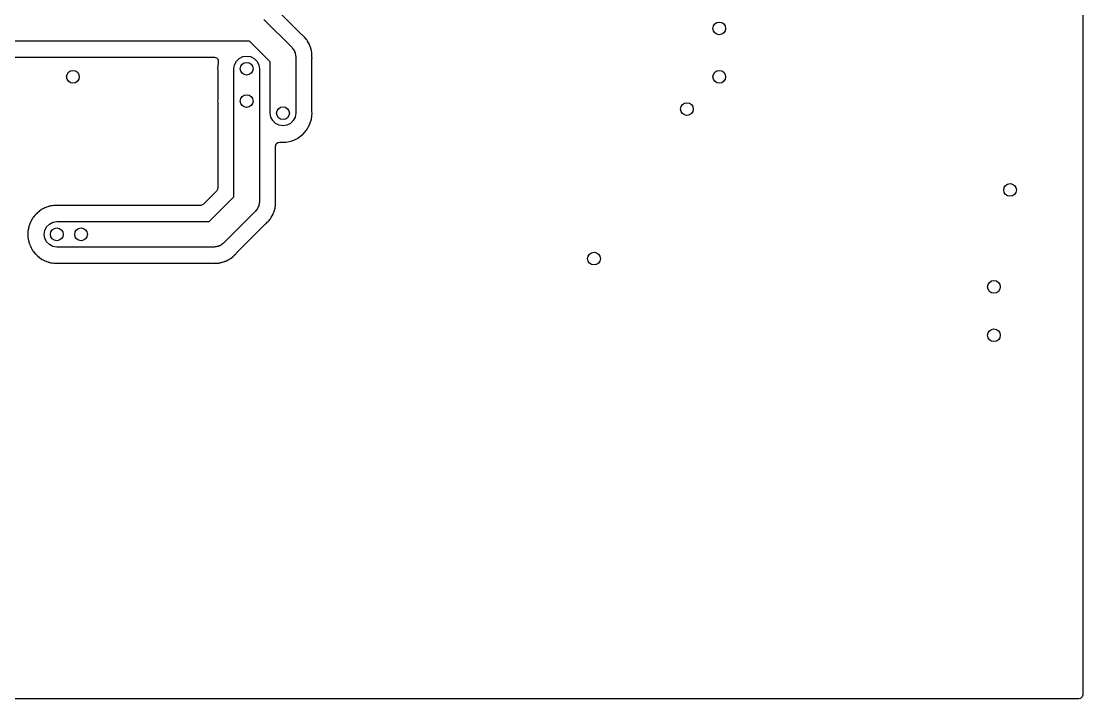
# Model space of a CAD drawing. Extents: x 0.02 to 3.56, y 0.02 to 1.96.
# Drawn here: x 2.247 to 3.562, y 0.018 to 0.857 of the extents above; entities that cross this region are included whole.
import ezdxf

# ---------------------------------------------------------------- set-up
doc = ezdxf.new("R2010")
doc.units = 0
doc.header["$MEASUREMENT"] = 0
doc.layers.add('BLACK', color=7, linetype='CONTINUOUS')

msp = doc.modelspace()

# ---------------------------------------------------------------- linework, layer by layer
at = {"layer": 'BLACK', "linetype": 'CONTINUOUS'}
for p, q in [((3.56154, 1.95276), (3.56154, 0.022677)), ((2.59456, 0.840274), (2.56409, 0.870742)), ((2.54767, 0.858852), (2.58267, 0.823852)), ((2.53001, 0.831969), (2.03654, 0.831969)), ((2.55579, 0.806193), (2.53001, 0.831969)), ((2.59515, 0.839768), (2.59456, 0.840274)), ((2.59539, 0.839596), (2.59515, 0.839768)), ((2.5956, 0.839443), (2.59539, 0.839596)), ((2.59539, 0.839596), (2.59539, 0.839596)), ((2.59577, 0.83925), (2.5956, 0.839443)), ((2.5974, 0.837444), (2.59577, 0.83925)), ((2.59577, 0.83925), (2.59577, 0.83925)), ((2.59758, 0.837256), (2.5974, 0.837444)), ((2.59815, 0.836684), (2.59758, 0.837256)), ((2.59841, 0.836366), (2.59815, 0.836684)), ((2.59866, 0.836054), (2.59841, 0.836366)), ((2.59883, 0.835857), (2.59866, 0.836054)), ((2.60063, 0.833856), (2.59883, 0.835857)), ((2.60076, 0.833631), (2.60063, 0.833856)), ((2.60091, 0.833376), (2.60076, 0.833631)), ((2.60076, 0.833631), (2.60076, 0.833631)), ((2.60135, 0.832735), (2.60091, 0.833376)), ((2.60153, 0.832506), (2.60135, 0.832735)), ((2.6017, 0.832304), (2.60153, 0.832506)), ((2.60153, 0.832506), (2.60153, 0.832506)), ((2.60182, 0.832073), (2.6017, 0.832304)), ((2.60292, 0.829905), (2.60182, 0.832073)), ((2.60304, 0.829677), (2.60292, 0.829905)), ((2.60426, 0.82757), (2.60304, 0.829677)), ((2.58267, 0.823852), (2.5834, 0.822849)), ((2.5834, 0.822849), (2.58428, 0.821973)), ((2.58428, 0.821973), (2.58484, 0.820869)), ((2.58484, 0.820869), (2.58557, 0.819866)), ((2.58557, 0.819866), (2.58595, 0.818687)), ((2.58595, 0.818687), (2.58651, 0.817583)), ((2.58651, 0.817583), (2.58671, 0.816359)), ((2.58671, 0.816359), (2.58709, 0.81518)), ((2.58709, 0.81518), (2.58709, 0.813941)), ((2.60439, 0.827345), (2.60426, 0.82757)), ((2.60426, 0.82757), (2.60426, 0.82757)), ((2.60447, 0.827098), (2.60439, 0.827345)), ((2.60456, 0.826818), (2.60447, 0.827098)), ((2.60447, 0.827098), (2.60447, 0.827098)), ((2.60486, 0.826099), (2.60456, 0.826818)), ((2.60511, 0.825605), (2.60486, 0.826099)), ((2.60518, 0.825354), (2.60511, 0.825605)), ((2.60581, 0.823004), (2.60518, 0.825354)), ((2.60518, 0.825354), (2.60518, 0.825354)), ((2.60588, 0.822755), (2.60581, 0.823004)), ((2.60671, 0.820194), (2.60588, 0.822755)), ((2.60674, 0.819935), (2.60671, 0.820194)), ((2.60677, 0.819643), (2.60674, 0.819935)), ((2.60674, 0.819935), (2.60674, 0.819935)), ((2.60691, 0.818878), (2.60677, 0.819643)), ((2.60706, 0.818343), (2.60691, 0.818878)), ((2.60707, 0.818083), (2.60706, 0.818343)), ((2.6072, 0.815654), (2.60707, 0.818083)), ((2.60707, 0.818083), (2.60707, 0.818083)), ((2.60722, 0.815395), (2.6072, 0.815654)), ((2.6073, 0.814589), (2.60722, 0.815395)), ((2.03466, 0.811949), (2.48672, 0.811949)), ((2.48672, 0.811949), (2.48941, 0.811161)), ((2.48941, 0.811161), (2.49124, 0.809049)), ((2.49136, 0.805194), (2.49057, 0.797717)), ((2.49124, 0.809049), (2.49143, 0.805709)), ((2.49144, 0.805456), (2.49136, 0.805194)), ((2.49143, 0.805709), (2.49149, 0.805695)), ((2.49149, 0.805695), (2.49144, 0.805462)), ((2.49144, 0.805462), (2.49144, 0.805456)), ((2.51079, 0.797717), (2.51156, 0.802583)), ((2.51156, 0.802583), (2.5138, 0.806973)), ((2.5138, 0.806973), (2.51728, 0.810457)), ((2.51728, 0.810457), (2.52167, 0.812694)), ((2.52167, 0.812694), (2.52654, 0.813465)), ((2.52654, 0.813465), (2.5314, 0.812694)), ((2.5314, 0.812694), (2.53579, 0.810457)), ((2.53579, 0.810457), (2.53928, 0.806973)), ((2.53928, 0.806973), (2.54151, 0.802583)), ((2.54151, 0.802583), (2.54228, 0.797717)), ((2.55579, 0.742717), (2.55579, 0.806193)), ((2.58709, 0.813941), (2.58728, 0.812717)), ((2.58728, 0.812717), (2.58728, 0.742717)), ((2.6073, 0.813779), (2.6073, 0.814589)), ((2.60731, 0.81352), (2.6073, 0.813779)), ((2.6073, 0.809512), (2.60736, 0.810288)), ((2.6073, 0.74485), (2.6073, 0.809512)), ((2.60739, 0.811949), (2.60731, 0.81352)), ((2.60736, 0.810288), (2.60741, 0.810578)), ((2.60745, 0.810834), (2.60739, 0.811949)), ((2.60741, 0.810578), (2.60745, 0.810834)), ((2.49057, 0.797717), (2.4906, 0.797458)), ((2.4906, 0.797458), (2.49074, 0.796102)), ((2.49074, 0.796102), (2.49077, 0.795584)), ((2.49077, 0.795584), (2.49077, 0.75985)), ((2.51079, 0.63924), (2.51079, 0.797717)), ((2.54228, 0.797717), (2.54228, 0.632717)), ((2.49074, 0.759331), (2.49057, 0.757717)), ((2.49057, 0.757717), (2.4906, 0.757458)), ((2.4906, 0.757458), (2.49074, 0.756102)), ((2.49077, 0.75985), (2.49074, 0.759331)), ((2.49074, 0.756102), (2.49077, 0.755583)), ((2.49077, 0.755583), (2.49077, 0.702042)), ((2.55656, 0.73785), (2.55579, 0.742717)), ((2.55879, 0.73346), (2.55656, 0.73785)), ((2.58651, 0.73785), (2.58428, 0.73346)), ((2.58728, 0.742717), (2.58651, 0.73785)), ((2.60671, 0.735239), (2.6075, 0.742717)), ((2.60733, 0.744331), (2.6073, 0.74485)), ((2.6075, 0.742717), (2.60733, 0.744331)), ((2.56228, 0.729976), (2.55879, 0.73346)), ((2.56667, 0.727739), (2.56228, 0.729976)), ((2.57154, 0.726969), (2.56667, 0.727739)), ((2.5764, 0.727739), (2.57154, 0.726969)), ((2.58079, 0.729976), (2.5764, 0.727739)), ((2.58428, 0.73346), (2.58079, 0.729976)), ((2.60063, 0.721577), (2.60439, 0.728088)), ((2.60439, 0.728088), (2.60671, 0.735239)), ((2.58289, 0.708618), (2.58928, 0.711465)), ((2.58928, 0.711465), (2.58952, 0.71157)), ((2.58928, 0.711465), (2.58928, 0.711465)), ((2.58952, 0.71157), (2.58973, 0.711723)), ((2.58973, 0.711723), (2.59539, 0.715837)), ((2.59539, 0.715837), (2.5956, 0.71599)), ((2.59539, 0.715837), (2.59539, 0.715837)), ((2.5956, 0.71599), (2.60063, 0.721577)), ((2.49077, 0.702042), (2.49077, 0.649587)), ((2.5623, 0.702042), (2.56309, 0.704724)), ((2.5623, 0.635921), (2.5623, 0.702042)), ((2.56309, 0.704724), (2.5652, 0.706555)), ((2.5652, 0.706555), (2.56771, 0.706963)), ((2.56771, 0.706963), (2.56778, 0.706949)), ((2.56778, 0.706949), (2.57529, 0.706949)), ((2.57529, 0.706949), (2.57555, 0.707003)), ((2.57555, 0.707003), (2.57897, 0.707731)), ((2.57555, 0.707003), (2.57555, 0.707003)), ((2.57897, 0.707731), (2.58265, 0.708512)), ((2.58265, 0.708512), (2.58289, 0.708618)), ((2.48931, 0.646079), (2.47317, 0.629937)), ((2.49077, 0.649587), (2.48931, 0.646079)), ((2.48001, 0.608465), (2.51079, 0.63924)), ((2.54228, 0.632717), (2.54209, 0.631492)), ((2.54209, 0.631492), (2.54209, 0.630253)), ((2.56229, 0.630715), (2.5623, 0.630844)), ((2.56236, 0.635145), (2.5623, 0.635921)), ((2.5623, 0.631654), (2.56231, 0.631913)), ((2.5623, 0.630844), (2.5623, 0.631654)), ((2.56231, 0.631913), (2.56244, 0.634339)), ((2.56245, 0.634599), (2.56236, 0.635145)), ((2.56244, 0.634339), (2.56245, 0.634599)), ((2.56244, 0.634339), (2.56244, 0.634339)), ((2.26602, 0.617869), (2.26481, 0.616782)), ((2.26638, 0.618236), (2.26602, 0.617869)), ((2.2673, 0.61925), (2.26638, 0.618236)), ((2.26747, 0.619443), (2.2673, 0.61925)), ((2.2673, 0.61925), (2.2673, 0.61925)), ((2.26879, 0.620399), (2.26747, 0.619443)), ((2.26919, 0.620725), (2.26879, 0.620399)), ((2.2702, 0.621638), (2.26919, 0.620725)), ((2.2704, 0.621812), (2.2702, 0.621638)), ((2.2702, 0.621638), (2.2702, 0.621638)), ((2.2718, 0.622625), (2.2704, 0.621812)), ((2.27224, 0.622908), (2.2718, 0.622625)), ((2.27355, 0.623863), (2.27224, 0.622908)), ((2.27504, 0.624524), (2.27355, 0.623863)), ((2.2755, 0.624759), (2.27504, 0.624524)), ((2.27668, 0.625442), (2.2755, 0.624759)), ((2.27691, 0.625572), (2.27668, 0.625442)), ((2.27668, 0.625442), (2.27668, 0.625442)), ((2.27845, 0.626074), (2.27691, 0.625572)), ((2.27894, 0.62626), (2.27845, 0.626074)), ((2.28042, 0.626921), (2.27894, 0.62626)), ((2.28122, 0.62709), (2.28042, 0.626921)), ((2.28201, 0.627259), (2.28122, 0.62709)), ((2.28251, 0.627393), (2.28201, 0.627259)), ((2.28381, 0.627815), (2.28251, 0.627393)), ((2.28406, 0.627895), (2.28381, 0.627815)), ((2.28381, 0.627815), (2.28381, 0.627815)), ((2.28432, 0.627922), (2.28406, 0.627895)), ((2.28486, 0.62798), (2.28432, 0.627922)), ((2.28432, 0.627922), (2.28432, 0.627922)), ((2.28567, 0.628065), (2.28486, 0.62798)), ((2.28619, 0.628146), (2.28567, 0.628065)), ((2.28778, 0.628484), (2.28619, 0.628146)), ((2.28966, 0.628484), (2.28778, 0.628484)), ((2.46967, 0.628484), (2.28966, 0.628484)), ((2.28966, 0.628484), (2.28966, 0.628484)), ((2.28966, 0.628484), (2.28966, 0.628484)), ((2.47317, 0.629937), (2.46967, 0.628484)), ((2.53767, 0.621581), (2.49767, 0.581581)), ((2.5384, 0.622584), (2.53767, 0.621581)), ((2.53928, 0.62346), (2.5384, 0.622584)), ((2.53984, 0.624564), (2.53928, 0.62346)), ((2.54057, 0.625567), (2.53984, 0.624564)), ((2.54095, 0.626746), (2.54057, 0.625567)), ((2.54151, 0.62785), (2.54095, 0.626746)), ((2.54171, 0.629074), (2.54151, 0.62785)), ((2.54209, 0.630253), (2.54171, 0.629074)), ((2.55804, 0.615756), (2.55926, 0.617863)), ((2.55926, 0.617863), (2.55939, 0.618088)), ((2.55926, 0.617863), (2.55926, 0.617863)), ((2.55939, 0.618088), (2.55956, 0.618615)), ((2.55956, 0.618615), (2.55986, 0.619334)), ((2.55986, 0.619334), (2.55999, 0.619596)), ((2.55999, 0.619596), (2.56011, 0.619828)), ((2.55999, 0.619596), (2.55999, 0.619596)), ((2.56011, 0.619828), (2.56035, 0.620725)), ((2.56035, 0.620725), (2.56081, 0.622429)), ((2.56081, 0.622429), (2.56088, 0.622677)), ((2.56088, 0.622677), (2.56171, 0.625239)), ((2.56171, 0.625239), (2.56177, 0.62579)), ((2.56177, 0.62579), (2.56191, 0.626556)), ((2.56191, 0.626556), (2.56199, 0.626839)), ((2.56199, 0.626839), (2.56206, 0.62709)), ((2.56206, 0.62709), (2.5621, 0.627895)), ((2.5621, 0.627895), (2.5622, 0.629779)), ((2.5622, 0.629779), (2.56222, 0.630038)), ((2.56222, 0.630038), (2.56229, 0.630715)), ((2.25799, 0.605315), (2.25733, 0.60383)), ((2.25818, 0.605799), (2.25799, 0.605315)), ((2.2586, 0.607097), (2.25818, 0.605799)), ((2.25868, 0.607345), (2.2586, 0.607097)), ((2.25881, 0.60757), (2.25868, 0.607345)), ((2.25949, 0.608752), (2.25881, 0.60757)), ((2.25973, 0.609215), (2.25949, 0.608752)), ((2.26028, 0.610461), (2.25973, 0.609215)), ((2.26039, 0.610699), (2.26028, 0.610461)), ((2.26134, 0.612013), (2.26039, 0.610699)), ((2.26163, 0.612449), (2.26134, 0.612013)), ((2.26244, 0.613856), (2.26163, 0.612449)), ((2.26261, 0.614049), (2.26244, 0.613856)), ((2.26353, 0.615063), (2.26261, 0.614049)), ((2.26261, 0.614049), (2.26261, 0.614049)), ((2.26385, 0.615467), (2.26353, 0.615063)), ((2.26466, 0.616571), (2.26385, 0.615467)), ((2.26481, 0.616782), (2.26466, 0.616571)), ((2.26466, 0.616571), (2.26466, 0.616571)), ((2.2788, 0.601973), (2.28228, 0.605457)), ((2.28228, 0.605457), (2.28667, 0.607694)), ((2.28667, 0.607694), (2.29154, 0.608465)), ((2.29154, 0.608465), (2.48001, 0.608465)), ((2.51409, 0.569691), (2.54956, 0.605159)), ((2.54956, 0.605159), (2.55015, 0.605665)), ((2.55015, 0.605665), (2.55039, 0.605837)), ((2.55039, 0.605837), (2.5506, 0.60599)), ((2.55039, 0.605837), (2.55039, 0.605837)), ((2.5506, 0.60599), (2.5524, 0.607988)), ((2.5524, 0.607988), (2.55258, 0.608177)), ((2.55258, 0.608177), (2.55315, 0.608749)), ((2.55315, 0.608749), (2.55366, 0.609379)), ((2.55366, 0.609379), (2.55383, 0.609577)), ((2.55383, 0.609577), (2.55546, 0.611384)), ((2.55546, 0.611384), (2.55563, 0.611577)), ((2.55563, 0.611577), (2.55591, 0.612057)), ((2.55591, 0.612057), (2.55635, 0.612698)), ((2.55635, 0.612698), (2.55653, 0.612927)), ((2.55653, 0.612927), (2.5567, 0.613129)), ((2.5567, 0.613129), (2.55707, 0.613856)), ((2.55707, 0.613856), (2.55792, 0.615528)), ((2.55792, 0.615528), (2.55804, 0.615756)), ((2.25574, 0.594332), (2.25557, 0.592717)), ((2.25557, 0.592717), (2.2556, 0.592458)), ((2.2556, 0.592458), (2.25574, 0.591101)), ((2.25577, 0.594851), (2.25574, 0.594332)), ((2.25611, 0.598066), (2.25577, 0.596476)), ((2.25577, 0.596476), (2.25577, 0.594851)), ((2.25619, 0.598578), (2.25611, 0.598066)), ((2.25633, 0.599936), (2.25619, 0.598578)), ((2.25636, 0.600194), (2.25633, 0.599936)), ((2.25633, 0.599936), (2.25633, 0.599936)), ((2.25644, 0.600441), (2.25636, 0.600194)), ((2.25686, 0.60174), (2.25644, 0.600441)), ((2.25644, 0.600441), (2.25644, 0.600441)), ((2.25699, 0.602241), (2.25686, 0.60174)), ((2.25728, 0.603576), (2.25699, 0.602241)), ((2.25733, 0.60383), (2.25728, 0.603576)), ((2.25728, 0.603576), (2.25728, 0.603576)), ((2.27579, 0.592717), (2.27656, 0.597583)), ((2.27656, 0.58785), (2.27579, 0.592717)), ((2.27656, 0.597583), (2.2788, 0.601973)), ((2.25574, 0.591101), (2.25577, 0.590582)), ((2.25577, 0.590582), (2.25577, 0.588957)), ((2.25577, 0.588957), (2.25611, 0.587368)), ((2.25611, 0.587368), (2.25619, 0.586855)), ((2.25619, 0.586855), (2.25636, 0.585239)), ((2.25636, 0.585239), (2.25644, 0.584992)), ((2.25644, 0.584992), (2.25644, 0.584992)), ((2.25644, 0.584992), (2.25686, 0.583693)), ((2.25686, 0.583693), (2.25699, 0.583192)), ((2.25699, 0.583192), (2.25733, 0.581603)), ((2.25733, 0.581603), (2.25799, 0.580118)), ((2.25799, 0.580118), (2.25818, 0.579634)), ((2.25818, 0.579634), (2.25868, 0.578088)), ((2.2788, 0.58346), (2.27656, 0.58785)), ((2.28228, 0.579976), (2.2788, 0.58346)), ((2.28667, 0.577739), (2.28228, 0.579976)), ((2.49251, 0.578302), (2.4914, 0.577739)), ((2.49368, 0.578685), (2.49251, 0.578302)), ((2.49469, 0.579413), (2.49368, 0.578685)), ((2.49579, 0.579976), (2.49469, 0.579413)), ((2.49667, 0.580852), (2.49579, 0.579976)), ((2.49767, 0.581581), (2.49667, 0.580852)), ((2.25868, 0.578088), (2.25881, 0.577863)), ((2.25881, 0.577863), (2.25881, 0.577863)), ((2.25881, 0.577863), (2.25949, 0.576681)), ((2.25949, 0.576681), (2.25973, 0.576218)), ((2.25973, 0.576218), (2.26039, 0.574734)), ((2.26039, 0.574734), (2.26134, 0.57342)), ((2.26134, 0.57342), (2.26163, 0.572985)), ((2.26163, 0.572985), (2.26244, 0.571577)), ((2.26244, 0.571577), (2.26261, 0.571384)), ((2.26261, 0.571384), (2.26261, 0.571384)), ((2.26261, 0.571384), (2.26353, 0.57037)), ((2.26353, 0.57037), (2.26385, 0.569966)), ((2.26385, 0.569966), (2.26481, 0.568652)), ((2.26481, 0.568652), (2.265, 0.568478)), ((2.265, 0.568478), (2.26602, 0.567564)), ((2.26602, 0.567564), (2.26638, 0.567197)), ((2.26638, 0.567197), (2.26747, 0.56599)), ((2.26747, 0.56599), (2.26768, 0.565837)), ((2.26768, 0.565837), (2.26768, 0.565837)), ((2.26768, 0.565837), (2.26878, 0.565035)), ((2.29154, 0.576969), (2.28667, 0.577739)), ((2.48654, 0.576969), (2.29154, 0.576969)), ((2.48776, 0.577162), (2.48654, 0.576969)), ((2.489, 0.577162), (2.48776, 0.577162)), ((2.49018, 0.577545), (2.489, 0.577162)), ((2.4914, 0.577739), (2.49018, 0.577545)), ((2.50767, 0.563621), (2.50968, 0.565423)), ((2.50968, 0.565423), (2.50987, 0.565591)), ((2.50987, 0.565591), (2.51018, 0.565837)), ((2.51018, 0.565837), (2.5105, 0.566101)), ((2.5105, 0.566101), (2.51107, 0.566673)), ((2.51107, 0.566673), (2.51126, 0.566851)), ((2.51126, 0.566851), (2.51307, 0.568477)), ((2.51307, 0.568478), (2.51326, 0.568652)), ((2.51307, 0.568477), (2.51307, 0.568478)), ((2.51326, 0.568652), (2.51359, 0.569099)), ((2.51359, 0.569099), (2.51409, 0.569691)), ((2.26878, 0.565035), (2.26919, 0.564708)), ((2.26919, 0.564708), (2.2702, 0.563795)), ((2.2702, 0.563795), (2.2702, 0.563795)), ((2.2702, 0.563795), (2.2704, 0.563621)), ((2.2704, 0.563621), (2.2718, 0.562808)), ((2.2718, 0.562808), (2.27224, 0.562525)), ((2.27224, 0.562525), (2.27355, 0.56157)), ((2.27355, 0.56157), (2.27504, 0.56091)), ((2.27504, 0.56091), (2.2755, 0.560674)), ((2.2755, 0.560674), (2.27668, 0.559991)), ((2.27668, 0.559991), (2.27668, 0.559991)), ((2.27668, 0.559991), (2.27691, 0.559861)), ((2.27691, 0.559861), (2.27845, 0.559359)), ((2.27845, 0.559359), (2.27894, 0.559173)), ((2.27894, 0.559173), (2.28042, 0.558512)), ((2.28042, 0.558512), (2.28068, 0.558458)), ((2.28068, 0.558458), (2.28068, 0.558458)), ((2.28068, 0.558458), (2.28201, 0.558174)), ((2.28201, 0.558174), (2.28251, 0.55804)), ((2.28251, 0.55804), (2.28381, 0.557618)), ((2.28381, 0.557618), (2.28381, 0.557618)), ((2.28381, 0.557618), (2.28406, 0.557538)), ((2.28406, 0.557538), (2.28432, 0.557511)), ((2.28432, 0.557511), (2.28432, 0.557511)), ((2.28432, 0.557511), (2.28486, 0.557453)), ((2.28486, 0.557453), (2.28567, 0.557368)), ((2.28567, 0.557368), (2.28619, 0.557287)), ((2.28619, 0.557287), (2.28778, 0.556949)), ((2.28778, 0.556949), (2.28966, 0.556949)), ((2.28966, 0.556949), (2.28966, 0.556949)), ((2.28966, 0.556949), (2.28966, 0.556949)), ((2.28966, 0.556949), (2.48333, 0.556949)), ((2.48333, 0.556949), (2.48411, 0.556888)), ((2.48411, 0.556888), (2.48465, 0.556801)), ((2.48465, 0.556801), (2.48491, 0.556815)), ((2.48491, 0.556815), (2.48734, 0.556942)), ((2.48491, 0.556815), (2.48491, 0.556815)), ((2.48734, 0.556942), (2.4876, 0.556949)), ((2.4876, 0.556949), (2.48841, 0.556949)), ((2.48841, 0.556949), (2.48865, 0.556974)), ((2.48865, 0.556974), (2.48921, 0.557034)), ((2.48921, 0.557034), (2.48947, 0.557054)), ((2.48947, 0.557054), (2.4919, 0.557181)), ((2.4919, 0.557181), (2.49216, 0.557195)), ((2.4919, 0.557181), (2.4919, 0.557181)), ((2.49216, 0.557195), (2.49241, 0.557262)), ((2.49241, 0.557262), (2.4927, 0.557338)), ((2.49241, 0.557262), (2.49241, 0.557262)), ((2.4927, 0.557338), (2.49346, 0.55748)), ((2.49346, 0.55748), (2.49375, 0.557511)), ((2.49375, 0.557511), (2.49401, 0.557538)), ((2.49375, 0.557511), (2.49375, 0.557511)), ((2.49401, 0.557538), (2.49581, 0.55812)), ((2.49581, 0.55812), (2.49657, 0.55837)), ((2.49657, 0.55837), (2.49682, 0.558444)), ((2.49682, 0.558444), (2.49917, 0.559073)), ((2.49917, 0.559074), (2.49942, 0.559141)), ((2.49917, 0.559073), (2.49917, 0.559074)), ((2.49942, 0.559141), (2.49969, 0.559279)), ((2.49969, 0.559279), (2.49992, 0.559392)), ((2.49992, 0.559392), (2.50064, 0.55969)), ((2.50064, 0.55969), (2.50092, 0.559781)), ((2.50092, 0.559781), (2.50116, 0.559861)), ((2.50092, 0.559781), (2.50092, 0.559781)), ((2.50116, 0.559861), (2.50139, 0.559991)), ((2.50139, 0.559991), (2.5035, 0.561208)), ((2.5035, 0.561208), (2.50372, 0.561332)), ((2.50372, 0.561332), (2.50449, 0.561723)), ((2.50449, 0.561723), (2.50612, 0.562554)), ((2.50612, 0.562554), (2.50633, 0.562718)), ((2.50633, 0.562718), (2.50655, 0.562903)), ((2.50633, 0.562718), (2.50633, 0.562718)), ((2.50655, 0.562903), (2.50719, 0.563343)), ((2.50719, 0.563343), (2.50767, 0.563621)), ((3.55657, 0.017716), (0.026496, 0.017716)), ((3.55864, 0.018165), (3.55657, 0.017716)), ((3.56075, 0.019995), (3.55864, 0.018165)), ((3.56154, 0.022677), (3.56075, 0.019995))]:
    msp.add_line(p, q, dxfattribs=at)
at = {"layer": 'BLACK'}
for centre in [(3.11154, 0.847717), (2.52654, 0.797717), (2.31154, 0.787717), (3.11154, 0.787717), (2.52654, 0.757717), (2.57154, 0.742717), (3.07154, 0.747717), (3.47154, 0.647717), (2.29154, 0.592717), (2.32154, 0.592717), (2.95654, 0.562717), (3.45154, 0.527717), (3.45154, 0.467717)]:
    msp.add_circle(centre, 0.007874, dxfattribs=at)

doc.saveas('drawing.dxf')
